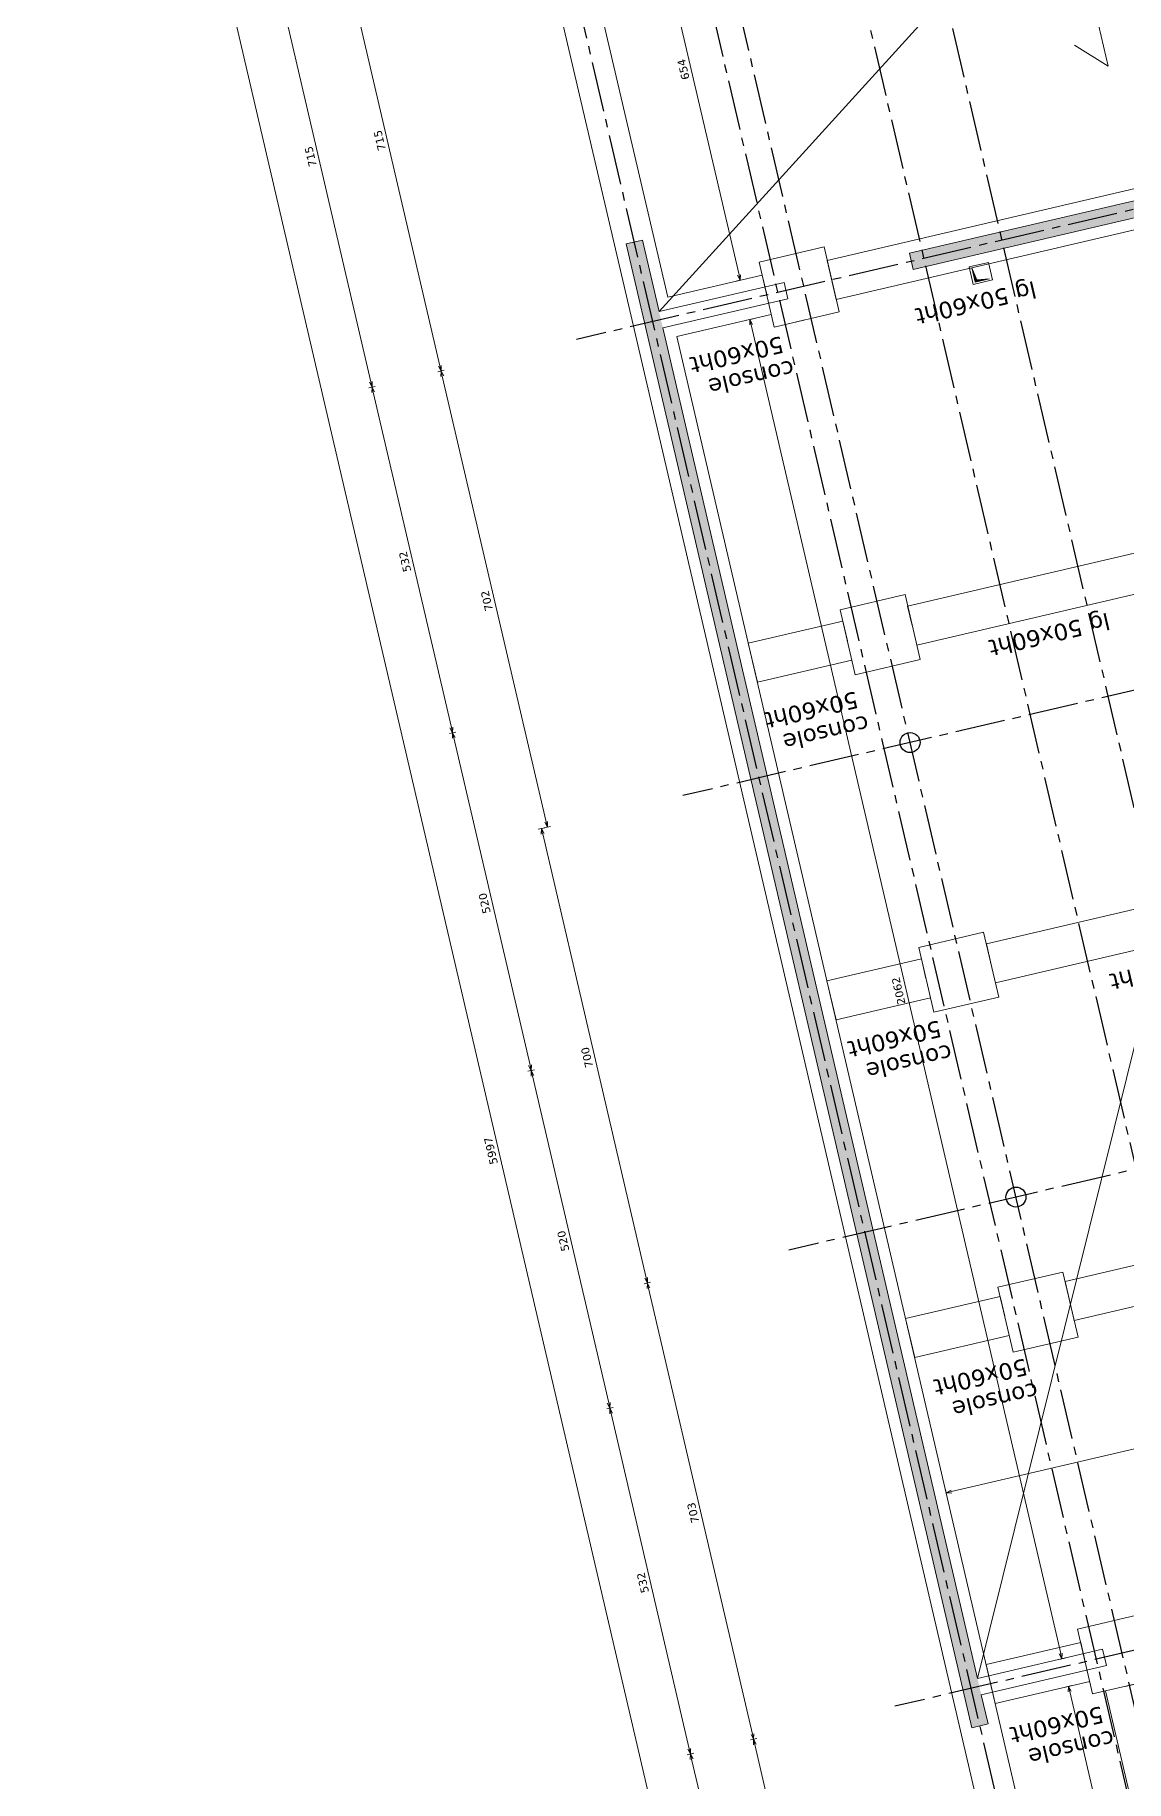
# Model space of a CAD drawing. Header units: metres. Extents: x -49 to 867749, y -579737 to 170817.
# Drawn here: x 596345.32 to 596361.7, y 139746.74 to 139772.93 of the extents above; entities that cross this region are included whole.
import ezdxf

# ---------------------------------------------------------------- set-up
doc = ezdxf.new("R2010")
doc.units = ezdxf.units.M
doc.header["$MEASUREMENT"] = 0
doc.header["$PDMODE"] = 3
doc.header["$PDSIZE"] = 0.1
doc.linetypes.add('AXES2', pattern=[1.125, 0.75, -0.125, 0.125, -0.125])
doc.layers.add('00-AXE-0.00', color=14, linetype='AXES2')
for name, color, linetype, lineweight in [('ACSP - Bois', 47, 'Continuous', 18), ('ACSP - Béton', 252, 'Continuous', 18), ('ACSP - Cotes', 7, 'Continuous', 18), ('ACSP - Fondations', 7, 'Continuous', 18), ('ACSP - Longrines', 7, 'Continuous', 18), ('ACSP - Trémie', 7, 'Continuous', 18)]:
    doc.layers.add(name, color=color, linetype=linetype, lineweight=lineweight)
doc.styles.add('COT', font='verdana.ttf')
doc.styles.add('locaux 100', font='verdana.ttf', dxfattribs={"height": 0.22})
doc.dimstyles.new('COT50', dxfattribs={"dimtxt": 0.12, "dimasz": 0.08, "dimexe": 0.05, "dimexo": 0, "dimgap": 0.05, "dimtad": 1, "dimdec": 0, "dimlfac": 100, "dimzin": 0, "dimdsep": 46, "dimtxsty": 'COT', "dimblk": 'OPEN30', "dimcen": 0.04, "dimdle": 0.05, "dimclrd": 256, "dimclre": 256, "dimclrt": 6, "dimadec": 0, "dimazin": 0, "dimtm": 1e-09, "dimtfac": 1, "dimtdec": 0, "dimtmove": 1, "dimatfit": 0, "dimldrblk": 'OPEN30', "dimfxl": 0.05, "dimfxlon": 1, "dimtolj": 1, "dimtzin": 0, "dimlwd": -1, "dimlwe": -1, "dimarcsym": 0})

# ---------------------------------------------------------------- blocks, each defined once
blk = doc.blocks.new('_Open30')
at = {"color": 0, "linetype": 'ByBlock', "lineweight": -2}
for p, q in [((-1, 0.27), (0, 0)), ((0, 0), (-1, -0.27)), ((0, 0), (-1, 0))]:
    blk.add_line(p, q, dxfattribs=at)
blk = doc.blocks.new('*D976')
at = {"layer": 'ACSP - Cotes', "transparency": 16777216}
for p, q in [((596355.209, 139747.16), (596355.111, 139747.138)), ((596356.765, 139740.264), (596355.178, 139747.071)), ((596356.832, 139740.197), (596356.735, 139740.174))]:
    blk.add_line(p, q, dxfattribs=at)
at = {"layer": 'Defpoints', "color": 0, "transparency": 16777216}
for p in [(596359.978, 139748.272), (596355.16, 139747.149), (596361.601, 139741.309)]:
    blk.add_point(p, dxfattribs=at)
at = {"layer": 'ACSP - Cotes', "transparency": 16777216, "xscale": 0.08, "yscale": 0.08, "zscale": 0.08}
for p, rotation in [((596355.16, 139747.149), 103.1212703794849), ((596356.783, 139740.186), 283.1212703794849)]:
    blk.add_blockref('_Open30', p, dxfattribs=dict(at, rotation=rotation))
at = {"layer": 'ACSP - Cotes', "color": 6, "transparency": 16777216, "insert": (596355.863, 139743.642), "char_height": 0.12, "attachment_point": 5, "rotation": 103.1213, "style": 'COT'}
blk.add_mtext('\\A1;715', dxfattribs=at)
blk = doc.blocks.new('*D977')
at = {"layer": 'ACSP - Cotes', "transparency": 16777216}
for p, q in [((596354, 139752.346), (596353.903, 139752.324)), ((596355.142, 139747.227), (596353.969, 139752.257)), ((596355.209, 139747.16), (596355.111, 139747.138))]:
    blk.add_line(p, q, dxfattribs=at)
at = {"layer": 'Defpoints', "color": 0, "transparency": 16777216}
for p in [(596358.769, 139753.458), (596353.951, 139752.335), (596359.978, 139748.272)]:
    blk.add_point(p, dxfattribs=at)
at = {"layer": 'ACSP - Cotes', "transparency": 16777216, "xscale": 0.08, "yscale": 0.08, "zscale": 0.08}
for p, rotation in [((596353.951, 139752.335), 103.1212703794849), ((596355.16, 139747.149), 283.1212703794849)]:
    blk.add_blockref('_Open30', p, dxfattribs=dict(at, rotation=rotation))
at = {"layer": 'ACSP - Cotes', "color": 6, "transparency": 16777216, "insert": (596354.446, 139749.717), "char_height": 0.12, "attachment_point": 5, "rotation": 103.1213, "style": 'COT'}
blk.add_mtext('\\A1;532', dxfattribs=at)
blk = doc.blocks.new('*D978')
at = {"layer": 'ACSP - Cotes', "transparency": 16777216}
for p, q in [((596352.819, 139757.411), (596352.722, 139757.388)), ((596353.933, 139752.413), (596352.789, 139757.321)), ((596354, 139752.346), (596353.903, 139752.324))]:
    blk.add_line(p, q, dxfattribs=at)
at = {"layer": 'Defpoints', "color": 0, "transparency": 16777216}
for p in [(596357.589, 139758.522), (596352.771, 139757.399), (596358.769, 139753.458)]:
    blk.add_point(p, dxfattribs=at)
at = {"layer": 'ACSP - Cotes', "transparency": 16777216, "xscale": 0.08, "yscale": 0.08, "zscale": 0.08}
for p, rotation in [((596352.771, 139757.399), 103.1212703794849), ((596353.951, 139752.335), 283.1212703794849)]:
    blk.add_blockref('_Open30', p, dxfattribs=dict(at, rotation=rotation))
at = {"layer": 'ACSP - Cotes', "color": 6, "transparency": 16777216, "insert": (596353.251, 139754.842), "char_height": 0.12, "attachment_point": 5, "rotation": 103.1213, "style": 'COT'}
blk.add_mtext('\\A1;520', dxfattribs=at)
blk = doc.blocks.new('*D979')
at = {"layer": 'ACSP - Cotes', "transparency": 16777216}
for p, q in [((596351.639, 139762.475), (596351.542, 139762.452)), ((596352.753, 139757.477), (596351.608, 139762.386)), ((596352.819, 139757.411), (596352.722, 139757.388))]:
    blk.add_line(p, q, dxfattribs=at)
at = {"layer": 'Defpoints', "color": 0, "transparency": 16777216}
for p in [(596356.408, 139763.587), (596351.59, 139762.464), (596357.589, 139758.522)]:
    blk.add_point(p, dxfattribs=at)
at = {"layer": 'ACSP - Cotes', "transparency": 16777216, "xscale": 0.08, "yscale": 0.08, "zscale": 0.08}
for p, rotation in [((596351.59, 139762.464), 103.1212703794849), ((596352.771, 139757.399), 283.1212703794849)]:
    blk.add_blockref('_Open30', p, dxfattribs=dict(at, rotation=rotation))
at = {"layer": 'ACSP - Cotes', "color": 6, "transparency": 16777216, "insert": (596352.071, 139759.906), "char_height": 0.12, "attachment_point": 5, "rotation": 103.1213, "style": 'COT'}
blk.add_mtext('\\A1;520', dxfattribs=at)
blk = doc.blocks.new('*D980')
at = {"layer": 'ACSP - Cotes', "transparency": 16777216}
for p, q in [((596350.431, 139767.659), (596350.333, 139767.637)), ((596351.572, 139762.541), (596350.4, 139767.57)), ((596351.639, 139762.475), (596351.542, 139762.452))]:
    blk.add_line(p, q, dxfattribs=at)
at = {"layer": 'Defpoints', "color": 0, "transparency": 16777216}
for p in [(596353.99, 139768.489), (596350.382, 139767.648), (596356.408, 139763.587)]:
    blk.add_point(p, dxfattribs=at)
at = {"layer": 'ACSP - Cotes', "transparency": 16777216, "xscale": 0.08, "yscale": 0.08, "zscale": 0.08}
for p, rotation in [((596350.382, 139767.648), 103.1212703794849), ((596351.59, 139762.464), 283.1212703794849)]:
    blk.add_blockref('_Open30', p, dxfattribs=dict(at, rotation=rotation))
at = {"layer": 'ACSP - Cotes', "color": 6, "transparency": 16777216, "insert": (596350.877, 139765.03), "char_height": 0.12, "attachment_point": 5, "rotation": 103.1213, "style": 'COT'}
blk.add_mtext('\\A1;532', dxfattribs=at)
blk = doc.blocks.new('*D981')
at = {"layer": 'ACSP - Cotes', "transparency": 16777216}
for p, q in [((596348.807, 139774.623), (596348.71, 139774.6)), ((596350.364, 139767.726), (596348.777, 139774.533)), ((596350.431, 139767.659), (596350.333, 139767.637))]:
    blk.add_line(p, q, dxfattribs=at)
at = {"layer": 'Defpoints', "color": 0, "transparency": 16777216}
for p in [(596352.366, 139775.452), (596348.759, 139774.611), (596353.99, 139768.489)]:
    blk.add_point(p, dxfattribs=at)
at = {"layer": 'ACSP - Cotes', "transparency": 16777216, "xscale": 0.08, "yscale": 0.08, "zscale": 0.08}
for p, rotation in [((596348.759, 139774.611), 103.1212703794849), ((596350.382, 139767.648), 283.1212703794849)]:
    blk.add_blockref('_Open30', p, dxfattribs=dict(at, rotation=rotation))
at = {"layer": 'ACSP - Cotes', "color": 6, "transparency": 16777216, "insert": (596349.462, 139771.104), "char_height": 0.12, "attachment_point": 5, "rotation": 103.1213, "style": 'COT'}
blk.add_mtext('\\A1;715', dxfattribs=at)
blk = doc.blocks.new('*D948')
at = {"layer": 'ACSP - Cotes', "transparency": 16777216}
for p, q in [((596345.421, 139785.41), (596345.518, 139785.433)), ((596359.064, 139727.098), (596345.487, 139785.344)), ((596359.034, 139727.009), (596359.131, 139727.032))]:
    blk.add_line(p, q, dxfattribs=at)
at = {"layer": 'Defpoints', "color": 0, "transparency": 16777216}
for p in [(596345.323, 139785.388), (596345.469, 139785.422), (596358.937, 139726.986)]:
    blk.add_point(p, dxfattribs=at)
at = {"layer": 'ACSP - Cotes', "transparency": 16777216, "xscale": 0.08, "yscale": 0.08, "zscale": 0.08}
for p, rotation in [((596345.469, 139785.422), 103.1212703830424), ((596359.083, 139727.02), 283.1212703830424)]:
    blk.add_blockref('_Open30', p, dxfattribs=dict(at, rotation=rotation))
at = {"layer": 'ACSP - Cotes', "color": 6, "transparency": 16777216, "insert": (596352.166, 139756.196), "char_height": 0.12, "attachment_point": 5, "rotation": 103.1213, "style": 'COT'}
blk.add_mtext('\\A1;5997', dxfattribs=at)
blk = doc.blocks.new('*D953')
at = {"layer": 'ACSP - Cotes', "transparency": 16777216}
for p, q in [((596360.784, 139748.152), (596360.881, 139748.175)), ((596362.301, 139741.862), (596360.851, 139748.085)), ((596362.271, 139741.773), (596362.368, 139741.796))]:
    blk.add_line(p, q, dxfattribs=at)
at = {"layer": 'Defpoints', "color": 0, "transparency": 16777216}
for p in [(596360.502, 139748.086), (596360.832, 139748.163), (596361.989, 139741.707)]:
    blk.add_point(p, dxfattribs=at)
at = {"layer": 'ACSP - Cotes', "transparency": 16777216, "xscale": 0.08, "yscale": 0.08, "zscale": 0.08}
for p, rotation in [((596360.832, 139748.163), 103.1212703830424), ((596362.319, 139741.784), 283.1212703830424)]:
    blk.add_blockref('_Open30', p, dxfattribs=dict(at, rotation=rotation))
at = {"layer": 'ACSP - Cotes', "color": 6, "transparency": 16777216, "insert": (596361.467, 139744.948), "char_height": 0.12, "attachment_point": 5, "rotation": 103.1213, "style": 'COT'}
blk.add_mtext('\\A1;655', dxfattribs=at)
blk = doc.blocks.new('*D985')
at = {"layer": 'ACSP - Cotes', "transparency": 16777216}
for p, q in [((596356.1, 139768.673), (596356.003, 139768.65)), ((596360.715, 139748.654), (596356.07, 139768.584)), ((596360.782, 139748.588), (596360.685, 139748.565))]:
    blk.add_line(p, q, dxfattribs=at)
at = {"layer": 'Defpoints', "color": 0, "transparency": 16777216}
for p in [(596356.052, 139768.662), (596356.101, 139768.673), (596360.782, 139748.588)]:
    blk.add_point(p, dxfattribs=at)
at = {"layer": 'ACSP - Cotes', "transparency": 16777216, "xscale": 0.08, "yscale": 0.08, "zscale": 0.08}
for p, rotation in [((596356.052, 139768.662), 103.1212703830424), ((596360.733, 139748.577), 283.1212703830424)]:
    blk.add_blockref('_Open30', p, dxfattribs=dict(at, rotation=rotation))
at = {"layer": 'ACSP - Cotes', "color": 6, "transparency": 16777216, "insert": (596358.283, 139758.594), "char_height": 0.12, "attachment_point": 5, "rotation": 103.1213, "style": 'COT'}
blk.add_mtext('\\A1;2062', dxfattribs=at)
blk = doc.blocks.new('*D955')
at = {"layer": 'ACSP - Cotes', "transparency": 16777216}
for p, q in [((596359.076, 139751.083), (596370.829, 139753.823)), ((596370.907, 139753.841), (596370.895, 139753.89)), ((596358.998, 139751.065), (596358.986, 139751.114))]:
    blk.add_line(p, q, dxfattribs=at)
at = {"layer": 'Defpoints', "color": 0, "transparency": 16777216}
for p in [(596370.907, 139753.841), (596370.907, 139753.841), (596358.998, 139751.065)]:
    blk.add_point(p, dxfattribs=at)
at = {"layer": 'ACSP - Cotes', "transparency": 16777216, "xscale": 0.08, "yscale": 0.08, "zscale": 0.08}
for p, rotation in [((596370.907, 139753.841), 13.12073482149468), ((596358.998, 139751.065), 193.1207348214947)]:
    blk.add_blockref('_Open30', p, dxfattribs=dict(at, rotation=rotation))
at = {"layer": 'ACSP - Cotes', "color": 6, "transparency": 16777216, "insert": (596364.978, 139752.344), "char_height": 0.12, "attachment_point": 5, "rotation": 193.1207, "style": 'COT'}
blk.add_mtext('\\A1;1223', dxfattribs=at)
blk = doc.blocks.new('*D956')
at = {"layer": 'ACSP - Cotes', "transparency": 16777216}
for p, q in [((596354.421, 139775.623), (596354.373, 139775.612)), ((596355.889, 139769.329), (596354.439, 139775.545)), ((596355.907, 139769.251), (596355.858, 139769.24))]:
    blk.add_line(p, q, dxfattribs=at)
at = {"layer": 'Defpoints', "color": 0, "transparency": 16777216}
for p in [(596354.421, 139775.623), (596354.421, 139775.623), (596355.907, 139769.251)]:
    blk.add_point(p, dxfattribs=at)
at = {"layer": 'ACSP - Cotes', "transparency": 16777216, "xscale": 0.08, "yscale": 0.08, "zscale": 0.08}
for p, rotation in [((596354.421, 139775.623), 103.1212703830424), ((596355.907, 139769.251), 283.1212703830424)]:
    blk.add_blockref('_Open30', p, dxfattribs=dict(at, rotation=rotation))
at = {"layer": 'ACSP - Cotes', "color": 6, "transparency": 16777216, "insert": (596355.055, 139772.412), "char_height": 0.12, "attachment_point": 5, "rotation": 103.1213, "style": 'COT'}
blk.add_mtext('\\A1;654', dxfattribs=at)
blk = doc.blocks.new('*D1016')
at = {"layer": 'ACSP - Cotes', "transparency": 16777216}
for p, q in [((596356.157, 139747.381), (596356.059, 139747.359)), ((596357.713, 139740.485), (596356.126, 139747.292)), ((596357.78, 139740.418), (596357.682, 139740.395))]:
    blk.add_line(p, q, dxfattribs=at)
at = {"layer": 'Defpoints', "color": 0, "transparency": 16777216}
for p in [(596358.942, 139748.031), (596356.108, 139747.37), (596363.587, 139741.772)]:
    blk.add_point(p, dxfattribs=at)
at = {"layer": 'ACSP - Cotes', "transparency": 16777216, "xscale": 0.08, "yscale": 0.08, "zscale": 0.08}
for p, rotation in [((596356.108, 139747.37), 103.121270379485), ((596357.731, 139740.407), 283.121270379485)]:
    blk.add_blockref('_Open30', p, dxfattribs=dict(at, rotation=rotation))
at = {"layer": 'ACSP - Cotes', "color": 6, "transparency": 16777216, "insert": (596356.811, 139743.863), "char_height": 0.12, "attachment_point": 5, "rotation": 103.1213, "style": 'COT'}
blk.add_mtext('\\A1;715', dxfattribs=at)
blk = doc.blocks.new('*D1017')
at = {"layer": 'ACSP - Cotes', "transparency": 16777216}
for p, q in [((596352.973, 139761.039), (596352.876, 139761.016)), ((596354.495, 139754.29), (596352.943, 139760.949)), ((596354.562, 139754.223), (596354.464, 139754.2))]:
    blk.add_line(p, q, dxfattribs=at)
at = {"layer": 'Defpoints', "color": 0, "transparency": 16777216}
for p in [(596352.924, 139761.027), (596353.013, 139761.048), (596357.347, 139754.872)]:
    blk.add_point(p, dxfattribs=at)
at = {"layer": 'ACSP - Cotes', "transparency": 16777216, "xscale": 0.08, "yscale": 0.08, "zscale": 0.08}
for p, rotation in [((596352.924, 139761.027), 103.121270379485), ((596354.513, 139754.212), 283.121270379485)]:
    blk.add_blockref('_Open30', p, dxfattribs=dict(at, rotation=rotation))
at = {"layer": 'ACSP - Cotes', "color": 6, "transparency": 16777216, "insert": (596353.609, 139757.594), "char_height": 0.12, "attachment_point": 5, "rotation": 103.1213, "style": 'COT'}
blk.add_mtext('\\A1;700', dxfattribs=at)
blk = doc.blocks.new('*D1018')
at = {"layer": 'ACSP - Cotes', "transparency": 16777216}
for p, q in [((596349.843, 139774.864), (596349.746, 139774.841)), ((596351.4, 139767.967), (596349.813, 139774.775)), ((596351.466, 139767.901), (596351.369, 139767.878))]:
    blk.add_line(p, q, dxfattribs=at)
at = {"layer": 'Defpoints', "color": 0, "transparency": 16777216}
for p in [(596351.33, 139775.211), (596349.795, 139774.853), (596354.163, 139768.529)]:
    blk.add_point(p, dxfattribs=at)
at = {"layer": 'ACSP - Cotes', "transparency": 16777216, "xscale": 0.08, "yscale": 0.08, "zscale": 0.08}
for p, rotation in [((596349.795, 139774.853), 103.121270379485), ((596351.418, 139767.889), 283.121270379485)]:
    blk.add_blockref('_Open30', p, dxfattribs=dict(at, rotation=rotation))
at = {"layer": 'ACSP - Cotes', "color": 6, "transparency": 16777216, "insert": (596350.498, 139771.346), "char_height": 0.12, "attachment_point": 5, "rotation": 103.1213, "style": 'COT'}
blk.add_mtext('\\A1;715', dxfattribs=at)
blk = doc.blocks.new('*D1024')
at = {"layer": 'ACSP - Cotes', "transparency": 16777216}
for p, q in [((596351.466, 139767.901), (596351.369, 139767.878)), ((596352.994, 139761.126), (596351.436, 139767.812)), ((596353.061, 139761.059), (596352.964, 139761.037))]:
    blk.add_line(p, q, dxfattribs=at)
at = {"layer": 'Defpoints', "color": 0, "transparency": 16777216}
for p in [(596354.163, 139768.529), (596351.418, 139767.889), (596355.758, 139761.688)]:
    blk.add_point(p, dxfattribs=at)
at = {"layer": 'ACSP - Cotes', "transparency": 16777216, "xscale": 0.08, "yscale": 0.08, "zscale": 0.08}
for p, rotation in [((596351.418, 139767.889), 103.1212703798635), ((596353.013, 139761.048), 283.1212703798636)]:
    blk.add_blockref('_Open30', p, dxfattribs=dict(at, rotation=rotation))
at = {"layer": 'ACSP - Cotes', "color": 6, "transparency": 16777216, "insert": (596352.106, 139764.443), "char_height": 0.12, "attachment_point": 5, "rotation": 103.1213, "style": 'COT'}
blk.add_mtext('\\A1;702', dxfattribs=at)
blk = doc.blocks.new('*D1027')
at = {"layer": 'ACSP - Cotes', "transparency": 16777216}
for p, q in [((596354.562, 139754.223), (596354.464, 139754.2)), ((596356.09, 139747.448), (596354.531, 139754.134)), ((596356.157, 139747.381), (596356.059, 139747.359))]:
    blk.add_line(p, q, dxfattribs=at)
at = {"layer": 'Defpoints', "color": 0, "transparency": 16777216}
for p in [(596357.347, 139754.872), (596354.513, 139754.212), (596358.942, 139748.031)]:
    blk.add_point(p, dxfattribs=at)
at = {"layer": 'ACSP - Cotes', "transparency": 16777216, "xscale": 0.08, "yscale": 0.08, "zscale": 0.08}
for p, rotation in [((596354.513, 139754.212), 103.1212703798635), ((596356.108, 139747.37), 283.1212703798636)]:
    blk.add_blockref('_Open30', p, dxfattribs=dict(at, rotation=rotation))
at = {"layer": 'ACSP - Cotes', "color": 6, "transparency": 16777216, "insert": (596355.201, 139750.765), "char_height": 0.12, "attachment_point": 5, "rotation": 103.1213, "style": 'COT'}
blk.add_mtext('\\A1;703', dxfattribs=at)

msp = doc.modelspace()

# ---------------------------------------------------------------- hatches: boundary and pattern name
at = {"layer": 'ACSP - Bois'}
h = msp.add_hatch(dxfattribs=at)
h.set_pattern_fill('TRIANG', color=256, scale=0.2, style=0)
h.set_pattern_definition([(163.12127, (596272.664997, 139706.722426), (-0.054743143, -0.05126586), [0.0375, -0.0375]), (223.12127, (596272.664997, 139706.722426), (0.017025965, -0.07304188), [0.0375, -0.0375]), (103.12127, (596272.637625, 139706.696793), (-0.071769108, 0.021776023), [0.0375, -0.0375])])
h.paths.add_polyline_path([(596358.446, 139769.656), (596358.503, 139769.413), (596367.241, 139771.45), (596367.185, 139771.693)])
at = {"layer": 'ACSP - Béton'}
h = msp.add_hatch(dxfattribs=at)
h.set_pattern_fill('AR-CONC', color=256, scale=0.04, style=0)
h.set_pattern_definition([(153.12127, (596271.8977, 139710.01418), (-0.0406854, 0.28511173), [0.03, -0.33]), (98.12127, (596271.8977, 139710.01418), (-0.28042215, -0.1223544), [0.024, -0.264]), (203.57267, (596271.8943, 139710.03794), (-0.3211074, 0.16275755), [0.0254961, -0.28045684]), (149.30547, (596271.81978, 139709.99602), (-0.0324319, 0.4307809), [0.045, -0.495]), (199.75687, (596271.81708, 139710.0319), (-0.4643463, 0.2756492), [0.0382441, -0.4206852]), (94.30547, (596271.8198, 139709.996), (-0.4643465, 0.2756488), [0.036, -0.396]), (124.12127, (596271.83018, 139710.03952), (0.10264065, 0.269089), [0.03, -0.33]), (69.12127, (596271.83018, 139710.03952), (-0.30458135, 0.0289378), [0.024, -0.264]), (174.57267, (596271.83873, 139710.06194), (-0.20194046, 0.2980269), [0.0254961, -0.28045684]), (140.62127, (596271.89769, 139710.01418), (-0.13078521, -0.02549152), [0, -0.2608, 0, -0.268, 0, -0.265]), (110.62127, (596271.8977, 139710.01418), (-0.1775338, 0.06666589), [0, -0.1528, 0, -0.2548, 0, -0.101]), (70.62127, (596271.91794, 139709.92731), (-0.03968742, 0.21000221), [0, -0.1, 0, -0.312, 0, -0.414]), (60.62127, (596271.92702, 139709.88835), (-0.09195287, 0.21809403), [0, -0.13, 0, -0.2072, 0, -0.294])])
h.paths.add_polyline_path([(596359.382, 139747.543), (596354.196, 139769.795), (596354.439, 139769.852), (596359.626, 139747.6)])
at = {"layer": 'ACSP - Trémie'}
msp.add_hatch(color=256, dxfattribs=at).paths.add_polyline_path([(596359.382, 139769.435), (596359.432, 139769.219), (596359.649, 139769.27), (596359.457, 139769.254)])

# ---------------------------------------------------------------- linework, layer by layer
at = {"layer": '00-AXE-0.00'}
for p, q in [((596369.482, 139728.469), (596355.437, 139788.721)), ((596368.311, 139728.196), (596354.266, 139788.448)), ((596366.119, 139727.685), (596352.075, 139787.937)), ((596366.507, 139727.775), (596352.462, 139788.027)), ((596361.266, 139740.014), (596350.198, 139787.495)), ((596368.133, 139771.786), (596353.451, 139768.363)), ((596369.733, 139764.945), (596355.046, 139761.522)), ((596371.322, 139758.13), (596356.634, 139754.706)), ((596372.916, 139751.288), (596358.229, 139747.865))]:
    msp.add_line(p, q, dxfattribs=at)
at = {"layer": 'ACSP - Bois'}
msp.add_lwpolyline([(596358.446, 139769.656), (596358.503, 139769.413), (596367.241, 139771.45), (596367.185, 139771.693)], close=True, dxfattribs=at)
at = {"layer": 'ACSP - Béton'}
msp.add_lwpolyline([(596359.382, 139747.543), (596359.626, 139747.6), (596359.524, 139748.038), (596361.401, 139748.476), (596361.345, 139748.719), (596359.467, 139748.281), (596354.745, 139768.537), (596356.623, 139768.974), (596356.565, 139769.218), (596354.689, 139768.78), (596354.439, 139769.852), (596354.196, 139769.795), (596359.382, 139747.543)], dxfattribs=at)
at = {"layer": 'ACSP - Béton', "lineweight": 30}
for centre in [(596358.455, 139762.317), (596360.044, 139755.501)]:
    msp.add_circle(centre, 0.15, dxfattribs=at)
at = {"layer": 'ACSP - Cotes'}
for points in [[(596354.689, 139768.78), (596359.287, 139773.841)], [(596361.181, 139773.514), (596361.426, 139772.462), (596360.92, 139772.776)], [(596359.467, 139748.281), (596362.449, 139760.277)]]:
    msp.add_lwpolyline(points, dxfattribs=at)
at = {"layer": 'ACSP - Fondations'}
for points in [[(596356.417, 139768.548), (596356.19, 139769.522), (596357.164, 139769.749), (596357.391, 139768.775), (596356.417, 139768.548)], [(596357.633, 139763.334), (596357.406, 139764.308), (596358.38, 139764.535), (596358.607, 139763.561), (596357.633, 139763.334)], [(596358.813, 139758.272), (596358.585, 139759.246), (596359.559, 139759.473), (596359.786, 139758.499), (596358.813, 139758.272)], [(596360.001, 139753.174), (596359.774, 139754.148), (596360.748, 139754.375), (596360.975, 139753.401), (596360.001, 139753.174)], [(596361.195, 139748.049), (596360.968, 139749.023), (596361.942, 139749.25), (596362.169, 139748.276), (596361.195, 139748.049)]]:
    msp.add_lwpolyline(points, dxfattribs=at)
at = {"layer": 'ACSP - Longrines'}
for p, q in [((596354.818, 139768.997), (596353.332, 139775.369)), ((596352.748, 139775.233), (596354.234, 139768.861)), ((596356.236, 139769.328), (596354.818, 139768.997)), ((596356.304, 139769.035), (596356.236, 139769.328)), ((596354.234, 139768.861), (596360.705, 139741.1)), ((596354.956, 139768.406), (596356.373, 139768.737)), ((596361.221, 139741.528), (596354.956, 139768.406)), ((596354.956, 139768.406), (596354.956, 139768.406))]:
    msp.add_line(p, q, dxfattribs=at)
for points in [[(596362.053, 139770.368), (596361.985, 139770.661), (596357.211, 139769.548), (596357.347, 139768.964), (596362.121, 139770.076)], [(596356.585, 139768.588), (596356.877, 139768.656)], [(596358.488, 139764.071), (596358.419, 139764.363), (596363.193, 139765.476), (596363.33, 139764.892), (596358.556, 139763.779)], [(596357.514, 139763.844), (596357.446, 139764.136), (596356.028, 139763.806), (596356.164, 139763.222), (596357.582, 139763.552)], [(596359.668, 139759.007), (596359.6, 139759.299), (596364.374, 139760.412), (596364.51, 139759.828), (596359.736, 139758.715)], [(596358.694, 139758.78), (596358.626, 139759.072), (596357.208, 139758.742), (596357.345, 139758.157), (596358.762, 139758.488)], [(596365.622, 139755.056), (596365.554, 139755.348), (596360.78, 139754.235), (596360.917, 139753.651), (596365.69, 139754.763)], [(596359.875, 139753.716), (596359.806, 139754.008), (596358.389, 139753.678), (596358.525, 139753.093), (596359.943, 139753.424)], [(596361.083, 139748.53), (596361.015, 139748.822), (596359.598, 139748.492), (596359.734, 139747.907), (596361.152, 139748.238)], [(596361.682, 139748.163), (596361.975, 139748.231), (596363.417, 139742.041), (596362.833, 139741.905), (596361.39, 139748.095)]]:
    msp.add_lwpolyline(points, dxfattribs=at)
at = {"layer": 'ACSP - Trémie'}
msp.add_lwpolyline([(596359.694, 139769.254), (596359.632, 139769.517), (596359.34, 139769.449), (596359.401, 139769.186)], close=True, dxfattribs=at)
msp.add_lwpolyline([(596359.382, 139769.435), (596359.432, 139769.219), (596359.649, 139769.27), (596359.457, 139769.254), (596359.382, 139769.435)], dxfattribs=at)

# ---------------------------------------------------------------- texts
at = {"layer": 'ACSP - Longrines', "style": 'locaux 100'}
for s, p in [('lg 50x60ht', (596360.315, 139769.241)), (' 50x60ht', (596356.628, 139768.438)), ('console', (596356.683, 139768.056)), ('lg 50x60ht', (596361.419, 139764.267)), (' 50x60ht', (596357.748, 139763.111)), ('console', (596357.804, 139762.729)), ('lg 50x60ht', (596363.233, 139759.261)), (' 50x60ht', (596358.996, 139758.177)), ('console', (596359.051, 139757.795)), (' 50x60ht', (596360.287, 139753.106)), ('console', (596360.343, 139752.724)), (' 50x60ht', (596361.43, 139747.892)), ('console', (596361.485, 139747.51))]:
    msp.add_text(s, height=0.25, rotation=193.1213, dxfattribs=at).set_placement(p)

# ---------------------------------------------------------------- dimensions: what is measured, and where the dimension line sits
at = {"layer": 'ACSP - Cotes'}
for p1, p2, distance, picture, middle in [((596358.937, 139726.986), (596345.323, 139785.388), -0.15, '*D948', (596352.166, 139756.196)), ((596355.907, 139769.251), (596354.421, 139775.623), 0, '*D956', (596355.055, 139772.412)), ((596360.782, 139748.588), (596356.101, 139768.673), 0.05, '*D985', (596358.283, 139758.594)), ((596358.998, 139751.065), (596370.907, 139753.841), 0, '*D955', (596364.978, 139752.344)), ((596361.989, 139741.707), (596360.502, 139748.086), -0.339, '*D953', (596361.467, 139744.948))]:
    dim = msp.add_aligned_dim(p1=p1, p2=p2, distance=distance, dimstyle='COT50', dxfattribs=at)
    dim.commit()
    dim.dimension.update_dxf_attribs({"geometry": picture, "text_midpoint": middle})
for base, p1, p2, angle, picture, middle in [((596348.759, 139774.611), (596353.99, 139768.489), (596352.366, 139775.452), 283.1213, '*D981', (596349.462, 139771.104)), ((596349.795, 139774.853), (596354.163, 139768.529), (596351.33, 139775.211), 283.1213, '*D1018', (596350.498, 139771.346)), ((596350.382, 139767.648), (596356.408, 139763.587), (596353.99, 139768.489), 283.1213, '*D980', (596350.877, 139765.03)), ((596351.418, 139767.889), (596355.758, 139761.688), (596354.163, 139768.529), 103.1213, '*D1024', (596352.106, 139764.443)), ((596351.59, 139762.464), (596357.589, 139758.522), (596356.408, 139763.587), 283.1213, '*D979', (596352.071, 139759.906)), ((596352.924, 139761.027), (596357.347, 139754.872), (596353.013, 139761.048), 283.1213, '*D1017', (596353.609, 139757.594)), ((596352.771, 139757.399), (596358.769, 139753.458), (596357.589, 139758.522), 283.1213, '*D978', (596353.251, 139754.842)), ((596354.5131, 139754.2116), (596358.9418, 139748.0306), (596357.347, 139754.8722), 103.1213, '*D1027', (596355.2009, 139750.7653)), ((596353.95124, 139752.3351), (596359.97809, 139748.2722), (596358.76925, 139753.45817), 283.12127, '*D977', (596354.4461, 139749.71657)), ((596355.16, 139747.149), (596361.601, 139741.309), (596359.978, 139748.272), 283.1213, '*D976', (596355.863, 139743.642)), ((596356.108, 139747.37), (596363.587, 139741.772), (596358.942, 139748.031), 283.1213, '*D1016', (596356.811, 139743.863))]:
    dim = msp.add_linear_dim(base=base, p1=p1, p2=p2, angle=angle, dimstyle='COT50', dxfattribs=at)
    dim.commit()
    dim.dimension.update_dxf_attribs({"geometry": picture, "text_midpoint": middle})

doc.saveas('drawing.dxf')
